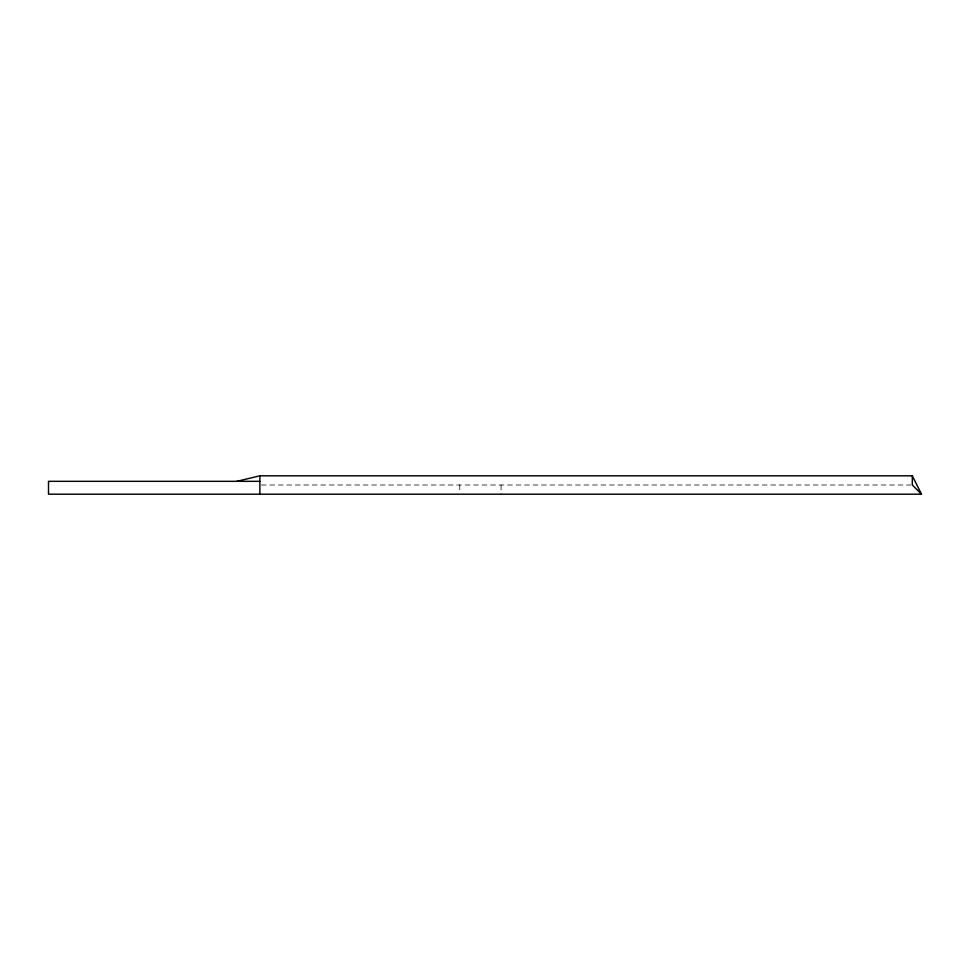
<?xml version="1.0" encoding="UTF-8"?>
<svg xmlns="http://www.w3.org/2000/svg" width="970" height="970" viewBox="0 0 970 970"><rect width="100%" height="100%" fill="white"/><g stroke="black" fill="none" stroke-linecap="round" stroke-linejoin="round"><path stroke-width="0.73" stroke-dasharray="4.85 3.64" d="M261.366 485L910.794 485M501.078 485L501.078 494.191M459.731 485L459.731 492.881"/><path stroke-width="1.45" d="M236.886 481.326L259.863 475.809L912.309 475.809L921.5 494.191L48.5 494.191L48.5 481.326L259.863 481.326M921.5 494.191L912.309 485L912.309 475.809M259.863 475.809L259.863 494.191"/></g></svg>
